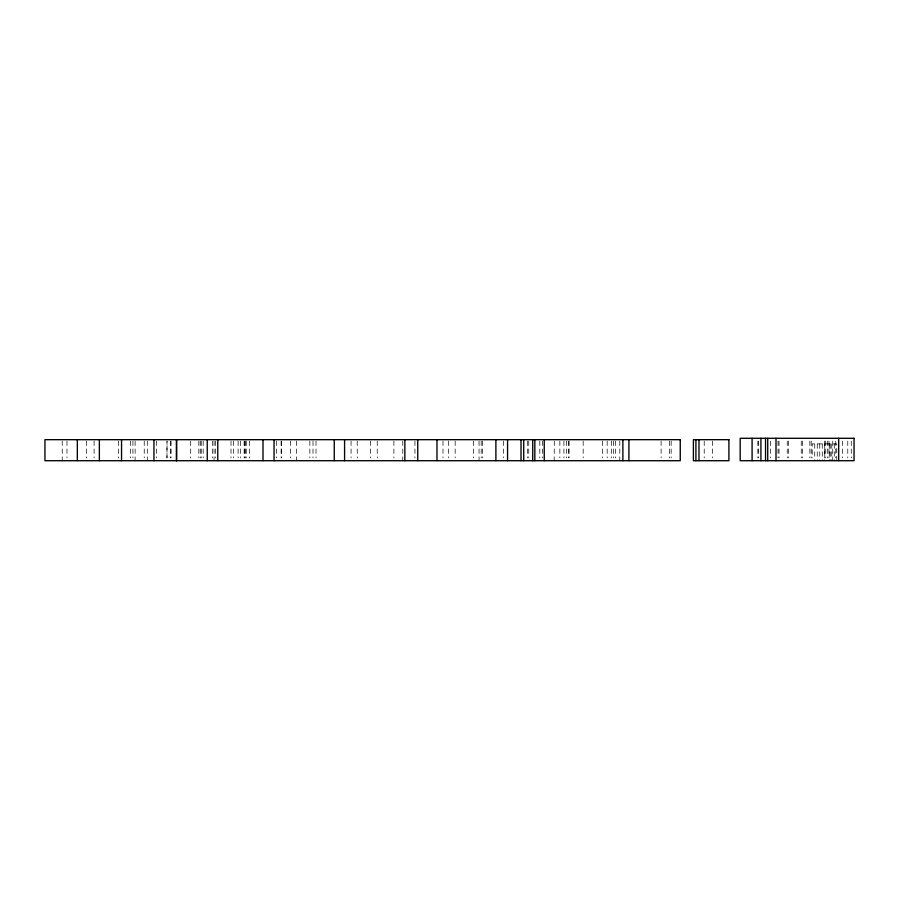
<?xml version="1.0" encoding="UTF-8"?>
<svg xmlns="http://www.w3.org/2000/svg" width="899" height="899" viewBox="0 0 899 899"><rect width="100%" height="100%" fill="white"/><g stroke="black" fill="none" stroke-linecap="round" stroke-linejoin="round"><path stroke-width="0.67" stroke-dasharray="4.5 3.37" d="M851.263 441.083L851.263 457.917M847.779 441.083L847.779 457.917M842.599 441.083L842.599 457.917M836.767 460.715L836.767 443.892L812.235 443.892L812.235 457.917M835.767 441.083L835.767 457.917M834.272 443.892L834.272 460.715M832.755 441.083L832.755 460.715M831.766 443.892L831.766 460.715M830.238 443.892L830.238 460.715M829.26 443.892L829.26 460.715M828.979 441.083L828.979 457.917M827.597 441.083L827.664 457.917M825.731 441.083L825.731 457.917M824.754 443.892L824.754 460.715M824.349 441.083L824.349 457.917M822.27 443.892L822.27 460.715M819.764 443.892L819.764 460.715M817.247 443.892L817.247 460.715M814.741 443.892L814.741 460.715M811.201 441.083L811.201 457.917M809.853 441.083L809.853 457.917M802.56 441.083L802.56 457.917M801.267 441.083L801.267 457.917M788.445 441.083L788.445 457.917M787.254 441.083L787.254 457.917M779.028 441.083L779.028 457.917M778.017 441.083L778.017 457.917M770.634 441.083L770.634 457.917M758.306 441.083L758.306 457.917M757.868 441.083L757.868 457.917M712.502 441.083L712.502 457.917M704.209 441.083L704.209 457.917M671.148 441.083L671.148 457.917M669.463 441.083L669.463 457.917M661.102 441.083L661.102 457.917M619.816 441.083L619.816 460.715M615.523 441.083L615.523 457.917M613.5 441.083L613.5 457.917M611.399 441.083L611.399 457.917M607.162 441.083L607.162 457.917M602.352 441.083L602.352 457.917M583.17 441.083L583.17 457.917M569.101 441.083L569.101 457.917M568.359 441.083L568.359 457.917M566.628 441.083L566.628 457.917M563.931 441.083L563.931 457.917M559.863 441.083L559.863 457.917M554.278 441.083L554.177 460.715M542.445 441.083L542.445 457.917M539.816 441.083L539.816 457.917M528.758 441.083L528.758 457.917M527.511 441.083L527.511 457.917M503.552 441.083L503.552 457.917M482.594 441.083L482.594 457.917M481.201 441.083L481.201 457.917M479.055 441.083L479.055 460.715M473.47 441.083L473.47 457.917M455.164 441.083L455.164 457.917M448.623 441.083L448.623 457.917M442.993 441.083L442.993 457.917M414.945 441.083L414.945 457.917M402.774 441.083L402.774 460.715M393.886 441.083L393.886 457.917M377.232 441.083L377.232 457.917M370.579 441.083L370.579 457.917M357.218 441.083L357.274 457.917M351.059 441.083L351.059 457.917M316.021 441.083L316.021 457.917M312.998 441.083L312.998 457.917M309.863 441.083L309.863 457.917M296.558 441.083L296.558 460.715M290.422 441.083L290.422 457.917M281.353 441.083L281.398 457.917M281.129 441.083L281.129 457.917M276.656 441.083L276.656 457.917M249.484 441.083L249.484 457.917M246.191 441.083L246.191 457.917M245.697 441.083L245.697 457.917M244.528 441.083L244.528 457.917M244.157 441.083L244.157 457.917M240.37 441.083L240.37 457.917M238.111 441.083L238.111 457.917M233.616 441.083L233.616 457.917M231.009 441.083L231.009 457.917M215.603 441.083L215.603 457.917M214.052 441.083L214.052 460.715M212.546 441.083L212.546 457.917M203.174 441.083L203.174 457.917M201.241 441.083L201.241 457.917M200.241 441.083L200.241 457.917M198.836 441.083L198.836 457.917M190.7 441.083L190.7 457.917M170.967 441.083L170.967 457.917M170.788 441.083L170.788 457.917M156.516 441.083L156.516 457.917M147.279 441.083L147.279 460.715M144.233 441.083L144.233 457.917M135.108 441.083L135.108 460.715M132.917 441.083L132.917 457.917M130.569 441.083L130.569 457.917M118.454 441.083L118.454 457.917M94.092 441.083L94.092 457.917M86.619 441.083L86.619 457.917M66.987 441.083L66.987 457.917M62.233 441.083L62.233 460.715M167 457.917L167.023 441.083L166.944 457.917"/><path stroke-width="1.35" d="M838.688 438.285L838.688 460.715M776.006 438.285L776.006 460.715M767.724 438.285L767.724 460.715M765.532 438.285L765.532 460.715M760.925 438.285L760.925 460.715M752.092 438.285L752.092 460.715M698.984 439.678L698.984 460.715M695.916 439.678L695.916 460.715M628.918 439.678L628.918 460.715M622.883 439.678L622.883 460.715M544.243 439.678L544.243 460.715M534.838 439.678L534.838 460.715M532.736 439.678L532.736 460.715M523.712 439.678L523.712 460.715M521.027 439.678L521.027 460.715M507.564 439.678L507.564 460.715M495.888 439.678L495.888 460.715M436.97 439.678L436.97 460.715M417.754 439.678L417.754 460.715M404.853 439.678L404.853 460.715M344.575 439.678L344.575 460.715M334.248 439.678L334.248 460.715M274.049 439.678L274.049 460.715M263.002 439.678L263.002 460.715M217.772 439.678L217.772 460.715M207.242 439.678L207.242 460.715M176.597 439.678L176.597 460.715M176.451 439.678L176.451 460.715M153.943 439.678L153.943 460.715M121.545 439.678L121.545 460.715M99.362 439.678L99.362 460.715M77.325 439.678L77.325 460.715M854.05 438.285L740.18 438.285L740.18 460.715L854.05 460.715L854.05 438.285M680.251 439.678L44.95 439.678L44.95 460.715L680.251 460.715L680.251 439.678M728.909 439.678L693.399 439.678L693.399 460.715L728.909 460.715L728.909 439.678"/></g></svg>
